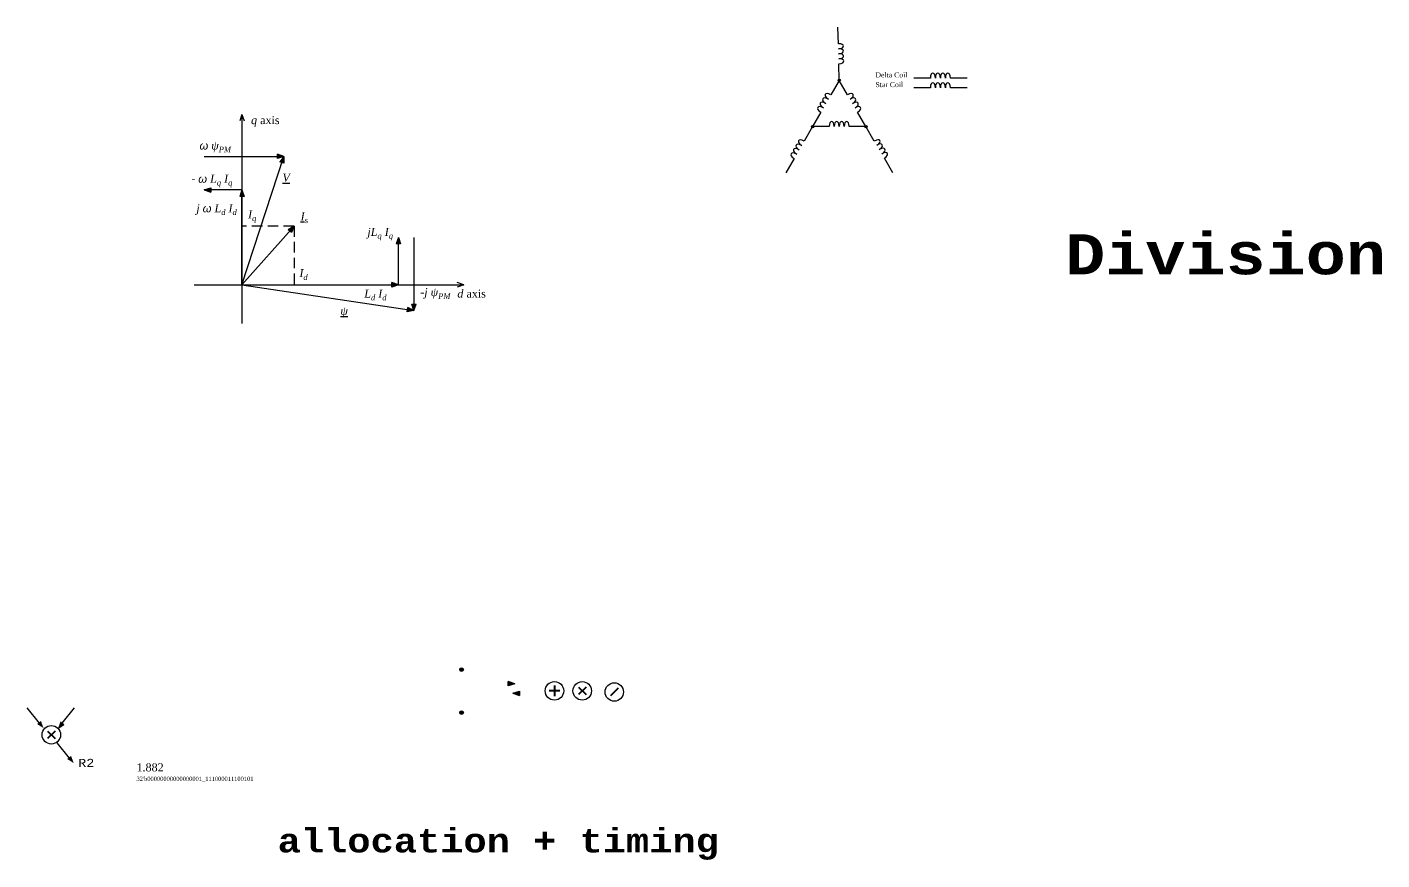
# Model space of a CAD drawing. Header units: millimetres. Extents: x 0 to 7305, y 0 to 6739.
# Drawn here: x 7272.37 to 7304.53, y 6719.38 to 6739.14 of the extents above; entities that cross this region are included whole.
import ezdxf

# ---------------------------------------------------------------- set-up
doc = ezdxf.new("R2010")
doc.units = ezdxf.units.MM
doc.linetypes.add('DASHED', pattern=[0.75, 0.5, -0.25])
doc.layers.add('allocation', color=1, linetype='Continuous')
doc.layers.add('bold', color=7, linetype='Continuous', lineweight=30)
doc.layers.add('bolder', color=7, linetype='Continuous', lineweight=40)
doc.styles.add('Times', font='Times New Roman.ttf')

# ---------------------------------------------------------------- blocks, each defined once
blk = doc.blocks.new('plus operation')
at = {"layer": 'bold', "color": 0, "ltscale": 0.005}
blk.add_circle((0, 0), 0.219, dxfattribs=at)
at = {"layer": 'bolder', "color": 0, "ltscale": 0.005}
for p, q in [((0.127, 0), (-0.127, 0)), ((0, 0.127), (0, -0.127))]:
    blk.add_line(p, q, dxfattribs=at)
blk = doc.blocks.new('multiply operation')
at = {"layer": 'bold', "color": 0, "ltscale": 0.005}
blk.add_circle((0, 0), 0.219, dxfattribs=at)
at = {"layer": 'bolder', "color": 0, "ltscale": 0.005}
for p, q in [((-0.09, 0.09), (0.09, -0.09)), ((0.09, 0.09), (-0.09, -0.09))]:
    blk.add_line(p, q, dxfattribs=at)
blk = doc.blocks.new('divide operation')
at = {"layer": 'bold', "color": 0, "ltscale": 0.005}
blk.add_circle((0, 0), 0.219, dxfattribs=at)
at = {"layer": 'bolder', "color": 0, "ltscale": 0.005}
blk.add_line((0.09, 0.09), (-0.09, -0.09), dxfattribs=at)

msp = doc.modelspace()

# ---------------------------------------------------------------- hatches: boundary and pattern name
at = {"ltscale": 0.005}
h = msp.add_hatch(color=0, dxfattribs=at)
h.dxf.hatch_style = 1
h.paths.add_polyline_path([(7278.466, 6736.07), (7278.312, 6736.07), (7278.312, 6736.018)])
h.paths.add_polyline_path([(7278.312, 6736.121), (7278.312, 6736.07), (7278.466, 6736.07)])
h = msp.add_hatch(color=0, dxfattribs=at)
h.dxf.hatch_style = 1
h.paths.add_polyline_path([(7278.466, 6736.07), (7278.416, 6735.924), (7278.464, 6735.907)])
h.paths.add_polyline_path([(7278.367, 6735.941), (7278.416, 6735.924), (7278.466, 6736.07)])
h = msp.add_hatch(color=0, dxfattribs=at)
h.dxf.hatch_style = 1
h.paths.add_polyline_path([(7276.578, 6735.275), (7276.732, 6735.275), (7276.732, 6735.327)])
h.paths.add_polyline_path([(7276.732, 6735.224), (7276.732, 6735.275), (7276.578, 6735.275)])
h = msp.add_hatch(color=0, dxfattribs=at)
h.dxf.hatch_style = 1
h.paths.add_polyline_path([(7277.469, 6735.275), (7277.469, 6735.121), (7277.52, 6735.121)])
h.paths.add_polyline_path([(7277.417, 6735.121), (7277.469, 6735.121), (7277.469, 6735.275)])
h = msp.add_hatch(color=0, dxfattribs=at)
h.dxf.hatch_style = 1
h.paths.add_polyline_path([(7278.708, 6734.416), (7278.609, 6734.297), (7278.648, 6734.264)])
h.paths.add_polyline_path([(7278.569, 6734.33), (7278.609, 6734.297), (7278.708, 6734.416)])
h = msp.add_hatch(color=0, dxfattribs=at)
h.dxf.hatch_style = 1
h.paths.add_polyline_path([(7281.186, 6734.15), (7281.186, 6733.996), (7281.238, 6733.996)])
h.paths.add_polyline_path([(7281.135, 6733.996), (7281.186, 6733.996), (7281.186, 6734.15)])
h = msp.add_hatch(color=0, dxfattribs=at)
h.dxf.hatch_style = 1
h.paths.add_polyline_path([(7281.186, 6733.024), (7281.032, 6733.024), (7281.032, 6732.972)])
h.paths.add_polyline_path([(7281.032, 6733.075), (7281.032, 6733.024), (7281.186, 6733.024)])
h = msp.add_hatch(color=0, dxfattribs=at)
h.dxf.hatch_style = 1
h.paths.add_polyline_path([(7281.553, 6732.413), (7281.4, 6732.435), (7281.393, 6732.384)])
h.paths.add_polyline_path([(7281.407, 6732.486), (7281.4, 6732.435), (7281.553, 6732.413)])
h = msp.add_hatch(color=0, dxfattribs=at)
h.dxf.hatch_style = 1
h.paths.add_polyline_path([(7281.553, 6732.413), (7281.553, 6732.568), (7281.501, 6732.568)])
h.paths.add_polyline_path([(7281.604, 6732.568), (7281.553, 6732.568), (7281.553, 6732.413)])
h = msp.add_hatch(color=0, dxfattribs=at)
h.dxf.hatch_style = 1
h.paths.add_polyline_path([(7283.947, 6723.558), (7283.793, 6723.558), (7283.793, 6723.507)])
h.paths.add_polyline_path([(7283.793, 6723.609), (7283.793, 6723.558), (7283.947, 6723.558)])
h = msp.add_hatch(color=0, dxfattribs=at)
h.dxf.hatch_style = 1
h.paths.add_polyline_path([(7283.904, 6723.332), (7284.058, 6723.332), (7284.058, 6723.384)])
h.paths.add_polyline_path([(7284.058, 6723.281), (7284.058, 6723.332), (7283.904, 6723.332)])
h = msp.add_hatch(color=0, dxfattribs=at)
h.dxf.hatch_style = 1
h.paths.add_polyline_path([(7273.107, 6722.504), (7273.204, 6722.623), (7273.164, 6722.656)])
h.paths.add_polyline_path([(7273.244, 6722.591), (7273.204, 6722.623), (7273.107, 6722.504)])
at = {"layer": 'allocation', "ltscale": 0.005}
h = msp.add_hatch(color=256, dxfattribs=at)
h.dxf.hatch_style = 1
h.paths.add_polyline_path([(7282.727, 6722.873, 1), (7282.639, 6722.873, 1)])
at = {"layer": 'bold', "ltscale": 0.005}
h = msp.add_hatch(color=250, dxfattribs=at)
h.dxf.hatch_style = 1
h.paths.add_polyline_path([(7291.619, 6737.874, 1), (7291.674, 6737.874, 1)])
h = msp.add_hatch(color=250, dxfattribs=at)
h.dxf.hatch_style = 1
h.paths.add_polyline_path([(7290.986, 6736.778, 1), (7291.041, 6736.778, 1)])
h = msp.add_hatch(color=250, dxfattribs=at)
h.dxf.hatch_style = 1
h.paths.add_polyline_path([(7292.251, 6736.778, 1), (7292.306, 6736.778, 1)])
at = {"layer": 'bold', "ltscale": 0.005, "true_color": 0xffffff}
h = msp.add_hatch(color=7, dxfattribs=at)
h.dxf.hatch_style = 1
h.paths.add_polyline_path([(7282.727, 6723.895, 1), (7282.639, 6723.895, 1)])
at = {"layer": 'bold', "ltscale": 0.005}
h = msp.add_hatch(color=0, dxfattribs=at)
h.dxf.hatch_style = 1
h.paths.add_polyline_path([(7272.763, 6722.504), (7272.665, 6722.623), (7272.705, 6722.656)])
h.paths.add_polyline_path([(7272.626, 6722.591), (7272.665, 6722.623), (7272.763, 6722.504)])
h = msp.add_hatch(color=0, dxfattribs=at)
h.dxf.hatch_style = 1
h.paths.add_polyline_path([(7273.479, 6721.675), (7273.381, 6721.795), (7273.421, 6721.827)])
h.paths.add_polyline_path([(7273.341, 6721.762), (7273.381, 6721.795), (7273.479, 6721.675)])

# ---------------------------------------------------------------- linework, layer by layer
at = {"color": 5, "linetype": 'Continuous'}
for p, q in [((7291.626, 6738.744), (7291.616, 6739.139)), ((7291.646, 6737.874), (7291.637, 6738.269)), ((7293.811, 6737.699), (7293.415, 6737.699)), ((7294.681, 6737.699), (7294.286, 6737.699)), ((7291.013, 6736.778), (7290.815, 6736.435)), ((7292.479, 6736.436), (7292.279, 6736.778)), ((7290.578, 6736.024), (7290.38, 6735.682)), ((7292.918, 6735.685), (7292.718, 6736.027))]:
    msp.add_line(p, q, dxfattribs=at)
at = {"color": 1, "linetype": 'Continuous'}
for p, q in [((7293.811, 6737.929), (7293.415, 6737.929)), ((7294.681, 6737.929), (7294.286, 6737.929)), ((7291.646, 6737.874), (7291.448, 6737.531)), ((7291.844, 6737.531), (7291.646, 6737.874)), ((7291.211, 6737.12), (7291.013, 6736.778)), ((7292.279, 6736.778), (7292.081, 6737.12)), ((7291.409, 6736.778), (7291.013, 6736.778)), ((7292.279, 6736.778), (7291.883, 6736.778))]:
    msp.add_line(p, q, dxfattribs=at)
at = {"color": 0, "ltscale": 0.005}
for p, q in [((7277.469, 6737.069), (7277.417, 6736.915)), ((7277.469, 6737.069), (7277.52, 6736.915)), ((7278.466, 6736.07), (7278.312, 6736.121)), ((7278.312, 6736.018), (7278.312, 6736.121)), ((7278.466, 6736.07), (7278.312, 6736.018)), ((7278.466, 6736.07), (7278.367, 6735.941)), ((7278.466, 6736.07), (7278.464, 6735.907)), ((7278.464, 6735.907), (7278.367, 6735.941)), ((7276.578, 6735.275), (7276.732, 6735.327)), ((7276.732, 6735.327), (7276.732, 6735.224)), ((7276.578, 6735.275), (7276.732, 6735.224)), ((7277.469, 6735.275), (7277.417, 6735.121)), ((7277.52, 6735.121), (7277.417, 6735.121)), ((7277.469, 6735.275), (7277.52, 6735.121)), ((7278.708, 6734.416), (7278.569, 6734.33)), ((7278.708, 6734.416), (7278.648, 6734.264)), ((7278.648, 6734.264), (7278.569, 6734.33)), ((7281.186, 6734.15), (7281.135, 6733.996)), ((7281.186, 6734.15), (7281.238, 6733.996)), ((7281.238, 6733.996), (7281.135, 6733.996)), ((7281.186, 6733.024), (7281.032, 6733.075)), ((7281.032, 6732.972), (7281.032, 6733.075)), ((7282.734, 6733.024), (7282.579, 6733.075)), ((7281.186, 6733.024), (7281.032, 6732.972)), ((7282.734, 6733.024), (7282.579, 6732.972)), ((7281.393, 6732.384), (7281.407, 6732.486)), ((7281.553, 6732.413), (7281.407, 6732.486)), ((7281.553, 6732.413), (7281.501, 6732.568)), ((7281.501, 6732.568), (7281.604, 6732.568)), ((7281.553, 6732.413), (7281.604, 6732.568)), ((7281.553, 6732.413), (7281.393, 6732.384)), ((7283.947, 6723.558), (7283.793, 6723.609)), ((7283.793, 6723.507), (7283.793, 6723.609)), ((7283.947, 6723.558), (7283.793, 6723.507)), ((7283.904, 6723.332), (7284.058, 6723.384)), ((7283.904, 6723.332), (7284.058, 6723.281)), ((7284.058, 6723.384), (7284.058, 6723.281)), ((7273.107, 6722.504), (7273.244, 6722.591)), ((7273.164, 6722.656), (7273.244, 6722.591))]:
    msp.add_line(p, q, dxfattribs=at)
at = {"ltscale": 0.005}
for p, q in [((7277.469, 6737.069), (7277.469, 6732.107)), ((7276.34, 6733.024), (7282.734, 6733.024))]:
    msp.add_line(p, q, dxfattribs=at)
at = {"linetype": 'DASHED', "ltscale": 0.5}
for q in [(7277.469, 6734.416), (7278.708, 6733.024)]:
    msp.add_line((7278.708, 6734.416), q, dxfattribs=at)
at = {"color": 5, "linetype": 'Continuous'}
for points in [[(7291.628, 6738.625), (7291.717, 6738.627), (7291.748, 6738.659), (7291.745, 6738.691), (7291.743, 6738.719), (7291.715, 6738.746), (7291.626, 6738.744)], [(7291.631, 6738.507), (7291.72, 6738.509), (7291.751, 6738.541), (7291.748, 6738.572), (7291.746, 6738.6), (7291.717, 6738.627), (7291.628, 6738.625)], [(7291.634, 6738.388), (7291.723, 6738.39), (7291.754, 6738.422), (7291.751, 6738.453), (7291.749, 6738.481), (7291.72, 6738.509), (7291.631, 6738.507)], [(7291.637, 6738.269), (7291.726, 6738.271), (7291.756, 6738.303), (7291.754, 6738.335), (7291.752, 6738.363), (7291.723, 6738.39), (7291.634, 6738.388)], [(7293.93, 6737.699), (7293.93, 6737.788), (7293.898, 6737.819), (7293.867, 6737.817), (7293.839, 6737.816), (7293.811, 6737.788), (7293.811, 6737.699)], [(7294.048, 6737.699), (7294.048, 6737.788), (7294.017, 6737.819), (7293.986, 6737.817), (7293.958, 6737.816), (7293.93, 6737.788), (7293.93, 6737.699)], [(7294.167, 6737.699), (7294.167, 6737.788), (7294.136, 6737.819), (7294.104, 6737.817), (7294.076, 6737.816), (7294.048, 6737.788), (7294.048, 6737.699)], [(7294.286, 6737.699), (7294.286, 6737.788), (7294.254, 6737.819), (7294.223, 6737.817), (7294.195, 6737.816), (7294.167, 6737.788), (7294.167, 6737.699)], [(7290.756, 6736.333), (7290.679, 6736.377), (7290.636, 6736.366), (7290.622, 6736.338), (7290.609, 6736.313), (7290.62, 6736.274), (7290.697, 6736.23)], [(7290.815, 6736.435), (7290.738, 6736.48), (7290.696, 6736.468), (7290.681, 6736.44), (7290.669, 6736.415), (7290.679, 6736.377), (7290.756, 6736.333)], [(7292.539, 6736.334), (7292.615, 6736.379), (7292.627, 6736.422), (7292.609, 6736.448), (7292.594, 6736.471), (7292.555, 6736.481), (7292.479, 6736.436)], [(7292.598, 6736.232), (7292.675, 6736.277), (7292.687, 6736.319), (7292.669, 6736.345), (7292.654, 6736.369), (7292.615, 6736.379), (7292.539, 6736.334)], [(7290.637, 6736.127), (7290.56, 6736.172), (7290.518, 6736.16), (7290.503, 6736.132), (7290.491, 6736.107), (7290.501, 6736.069), (7290.578, 6736.024)], [(7290.697, 6736.23), (7290.62, 6736.274), (7290.577, 6736.263), (7290.563, 6736.235), (7290.55, 6736.21), (7290.56, 6736.172), (7290.637, 6736.127)], [(7292.658, 6736.129), (7292.735, 6736.174), (7292.746, 6736.217), (7292.729, 6736.243), (7292.714, 6736.266), (7292.675, 6736.277), (7292.598, 6736.232)], [(7292.718, 6736.027), (7292.795, 6736.072), (7292.806, 6736.114), (7292.789, 6736.141), (7292.774, 6736.164), (7292.735, 6736.174), (7292.658, 6736.129)]]:
    msp.add_open_spline(points, degree=3, knots=[0, 0, 0, 0, 0.2364227, 0.2364227, 0.2364227, 0.4487309, 0.4487309, 0.4487309, 0.4487309], dxfattribs=at)
at = {"color": 1, "linetype": 'Continuous'}
for points in [[(7293.93, 6737.929), (7293.93, 6738.018), (7293.898, 6738.049), (7293.867, 6738.047), (7293.839, 6738.046), (7293.811, 6738.018), (7293.811, 6737.929)], [(7294.048, 6737.929), (7294.048, 6738.018), (7294.017, 6738.049), (7293.986, 6738.047), (7293.958, 6738.046), (7293.93, 6738.018), (7293.93, 6737.929)], [(7294.167, 6737.929), (7294.167, 6738.018), (7294.136, 6738.049), (7294.104, 6738.047), (7294.076, 6738.046), (7294.048, 6738.018), (7294.048, 6737.929)], [(7294.286, 6737.929), (7294.286, 6738.018), (7294.254, 6738.049), (7294.223, 6738.047), (7294.195, 6738.046), (7294.167, 6738.018), (7294.167, 6737.929)], [(7291.448, 6737.531), (7291.371, 6737.576), (7291.328, 6737.564), (7291.314, 6737.537), (7291.302, 6737.512), (7291.312, 6737.473), (7291.389, 6737.429)], [(7291.903, 6737.429), (7291.98, 6737.473), (7291.992, 6737.516), (7291.975, 6737.542), (7291.959, 6737.566), (7291.921, 6737.576), (7291.844, 6737.531)], [(7291.27, 6737.223), (7291.193, 6737.268), (7291.15, 6737.256), (7291.136, 6737.228), (7291.124, 6737.203), (7291.134, 6737.165), (7291.211, 6737.12)], [(7291.33, 6737.326), (7291.253, 6737.37), (7291.21, 6737.359), (7291.196, 6737.331), (7291.183, 6737.306), (7291.193, 6737.268), (7291.27, 6737.223)], [(7291.389, 6737.429), (7291.312, 6737.473), (7291.269, 6737.462), (7291.255, 6737.434), (7291.242, 6737.409), (7291.253, 6737.37), (7291.33, 6737.326)], [(7291.963, 6737.326), (7292.04, 6737.37), (7292.051, 6737.413), (7292.034, 6737.439), (7292.019, 6737.463), (7291.98, 6737.473), (7291.903, 6737.429)], [(7292.022, 6737.223), (7292.099, 6737.268), (7292.11, 6737.31), (7292.093, 6737.337), (7292.078, 6737.36), (7292.04, 6737.37), (7291.963, 6737.326)], [(7292.081, 6737.12), (7292.158, 6737.165), (7292.17, 6737.208), (7292.153, 6737.234), (7292.137, 6737.257), (7292.099, 6737.268), (7292.022, 6737.223)], [(7291.527, 6736.778), (7291.527, 6736.867), (7291.496, 6736.898), (7291.465, 6736.896), (7291.437, 6736.895), (7291.409, 6736.867), (7291.409, 6736.778)], [(7291.646, 6736.778), (7291.646, 6736.867), (7291.615, 6736.898), (7291.584, 6736.896), (7291.555, 6736.895), (7291.527, 6736.867), (7291.527, 6736.778)], [(7291.765, 6736.778), (7291.765, 6736.867), (7291.733, 6736.898), (7291.702, 6736.896), (7291.674, 6736.895), (7291.646, 6736.867), (7291.646, 6736.778)], [(7291.883, 6736.778), (7291.883, 6736.867), (7291.852, 6736.898), (7291.821, 6736.896), (7291.793, 6736.895), (7291.765, 6736.867), (7291.765, 6736.778)]]:
    msp.add_open_spline(points, degree=3, knots=[0, 0, 0, 0, 0.2364227, 0.2364227, 0.2364227, 0.4487309, 0.4487309, 0.4487309, 0.4487309], dxfattribs=at)
at = {"layer": 'allocation', "ltscale": 0.005}
msp.add_circle((7282.683, 6722.873), 0.0438, dxfattribs=at)
at = {"layer": 'bold', "ltscale": 0.005}
for p, q in [((7276.578, 6736.07), (7278.466, 6736.07)), ((7277.469, 6733.024), (7278.466, 6736.07)), ((7277.469, 6735.275), (7276.578, 6735.275)), ((7277.469, 6733.024), (7277.469, 6735.275)), ((7277.469, 6733.024), (7278.708, 6734.416)), ((7281.186, 6733.024), (7281.186, 6734.15)), ((7281.553, 6734.15), (7281.553, 6732.413)), ((7277.469, 6733.024), (7281.186, 6733.024)), ((7277.469, 6733.024), (7281.553, 6732.413))]:
    msp.add_line(p, q, dxfattribs=at)
at = {"layer": 'bold', "color": 0, "ltscale": 0.005}
for p, q in [((7272.665, 6722.623), (7272.372, 6722.986)), ((7273.204, 6722.623), (7273.498, 6722.986)), ((7272.705, 6722.656), (7272.626, 6722.591)), ((7273.381, 6721.795), (7273.087, 6722.157)), ((7273.421, 6721.827), (7273.341, 6721.762))]:
    msp.add_line(p, q, dxfattribs=at)
at = {"layer": 'bold', "ltscale": 0.005}
for centre, radius in [((7291.646, 6737.874), 0.0275), ((7291.013, 6736.778), 0.0275), ((7292.279, 6736.778), 0.0275), ((7282.683, 6723.895), 0.0438)]:
    msp.add_circle(centre, radius, dxfattribs=at)

# ---------------------------------------------------------------- block references
at = {"layer": 'bolder', "color": 0}
for name, p in [('plus operation', (7284.889, 6723.389)), ('multiply operation', (7285.547, 6723.389)), ('multiply operation', (7272.947, 6722.346))]:
    msp.add_blockref(name, p, dxfattribs=at)
at = {"layer": 'bolder', "color": 0, "ltscale": 0.005}
msp.add_blockref('divide operation', (7286.308, 6723.362), dxfattribs=at)

# ---------------------------------------------------------------- texts
at = {"color": 0, "ltscale": 0.005, "char_height": 0.19, "attachment_point": 1, "style": 'Times'}
for s, insert in [('\\A1;{\\fTimes New Roman|b0|i1|c238|p0;\\LV}', (7278.433, 6735.662)), ('\\A1;{\\fTimes New Roman|b0|i1|c238|p0;\\LI\\fTimes New Roman|b0|i0|c238|p0;\\H0.7x;\\l\\S^ s;}', (7278.864, 6734.743)), ('\\A1;{\\fTimes New Roman|b0|i1|c0|p0;\\Lψ}', (7279.807, 6732.499))]:
    msp.add_mtext_dynamic_manual_height_columns(s, width=0.84994, gutter_width=0.95, heights=[0], dxfattribs=dict(at, insert=insert))
at = {"ltscale": 0.005, "attachment_point": 1, "style": 'Times'}
for s, insert, char_height in [('{\\fCourier New|b1|i0|c238|p0;Division}', (7297.008, 6734.224), 0.95), ('{\\fCourier New|b1|i0|c238|p0;allocation + timing}', (7278.319, 6720.105), 0.55)]:
    msp.add_mtext_dynamic_manual_height_columns(s, width=13.08002, gutter_width=0.95, heights=[0.984], dxfattribs=dict(at, insert=insert, char_height=char_height))
at = {"layer": 'allocation', "ltscale": 0.005, "insert": (7273.585, 6721.775), "char_height": 0.19, "attachment_point": 1, "style": 'Times'}
msp.add_mtext_dynamic_manual_height_columns('{\\fCourier New|b0|i0|c238|p0;R2}', width=0.84994, gutter_width=0.95, heights=[0], dxfattribs=at)
at = {"layer": 'bolder', "color": 0, "ltscale": 0.005, "attachment_point": 1, "style": 'Times'}
for s, width, heights, insert, char_height in [('{\\fTimes New Roman|b0|i0|c238|p0;Delta Coil}', 0.84994, [0], (7292.507, 6738.065), 0.12), ('{\\fTimes New Roman|b0|i0|c238|p0;Star Coil}', 0.84994, [0], (7292.507, 6737.835), 0.12), ('{\\fTimes New Roman|b0|i1|c238|p0;q\\fTimes New Roman|b0|i0|c238|p0; axis}', 0.84994, [0], (7277.687, 6737.027), 0.19), ('\\A1;{\\fArial|b0|i1|c0|p0;ω\\fTimes New Roman|b0|i1|c238|p0; \\fTimes New Roman|b0|i1|c0|p0;ψ\\fTimes New Roman|b0|i1|c238|p0;\\H0.7x;\\S^ PM;}', 0.84994, [0], (7276.464, 6736.423), 0.19), ('\\A1;\\pxi-3,l4,t4;{\\fArial|b0|i1|c238|p0;- \\fArial|b0|i1|c0|p0;ω\\fArial|b0|i1|c238|p0; \\fTimes New Roman|b0|i1|c238|p0;L\\H0.7x;\\S^ q;\\H1.42857x; I\\H0.7x;\\S^ q;}', 2.8081, [0.891], (7276.083, 6735.636), 0.19), ('\\A1;{\\fTimes New Roman|b0|i1|c238|p0;j \\fArial|b0|i1|c0|p0;ω\\fArial|b0|i1|c238|p0; \\fTimes New Roman|b0|i1|c238|p0;L\\H0.7x;\\S^ d;\\H1.42857x; I\\H0.7x;\\S^ d;}', 1.44973, [0.363], (7276.388, 6734.934), 0.19), ('\\A1;{\\fTimes New Roman|b0|i1|c238|p0;I\\H0.7x;\\S^ q;}', 0.84994, [0], (7277.617, 6734.791), 0.19), ('\\A1;{\\fTimes New Roman|b0|i1|c238|p0;jL\\H0.7x;\\S^ q;\\H1.42857x; I\\H0.7x;\\S^ q;}', 0.84994, [0], (7280.448, 6734.374), 0.19), ('\\A1;{\\fTimes New Roman|b0|i1|c238|p0;I\\H0.7x;\\S^ d;}', 0.84994, [0], (7278.835, 6733.396), 0.19), ('\\A1;{\\fTimes New Roman|b0|i1|c238|p0;L\\H0.7x;\\S^ d;\\H1.42857x; I\\H0.7x;\\S^ d;}', 0.84994, [0], (7280.374, 6732.909), 0.19), ('\\A1;{\\fTimes New Roman|b0|i1|c238|p0;-j \\fTimes New Roman|b0|i1|c0|p0;ψ\\fTimes New Roman|b0|i1|c238|p0;\\H0.7x;\\S^ PM;}', 0.84994, [0], (7281.703, 6732.945), 0.19), ('{\\fTimes New Roman|b0|i1|c238|p0;d\\fTimes New Roman|b0|i0|c238|p0; axis}', 0.84994, [0], (7282.584, 6732.911), 0.19), ("{\\fTimes New Roman|b0|i0|c238|p0;1.882\\P\\H0.52632x;32'b00000000000000001_111000011100101}", 0.84994, [0], (7274.968, 6721.668), 0.19)]:
    msp.add_mtext_dynamic_manual_height_columns(s, width=width, gutter_width=0.95, heights=heights, dxfattribs=dict(at, insert=insert, char_height=char_height))

doc.saveas('drawing.dxf')
